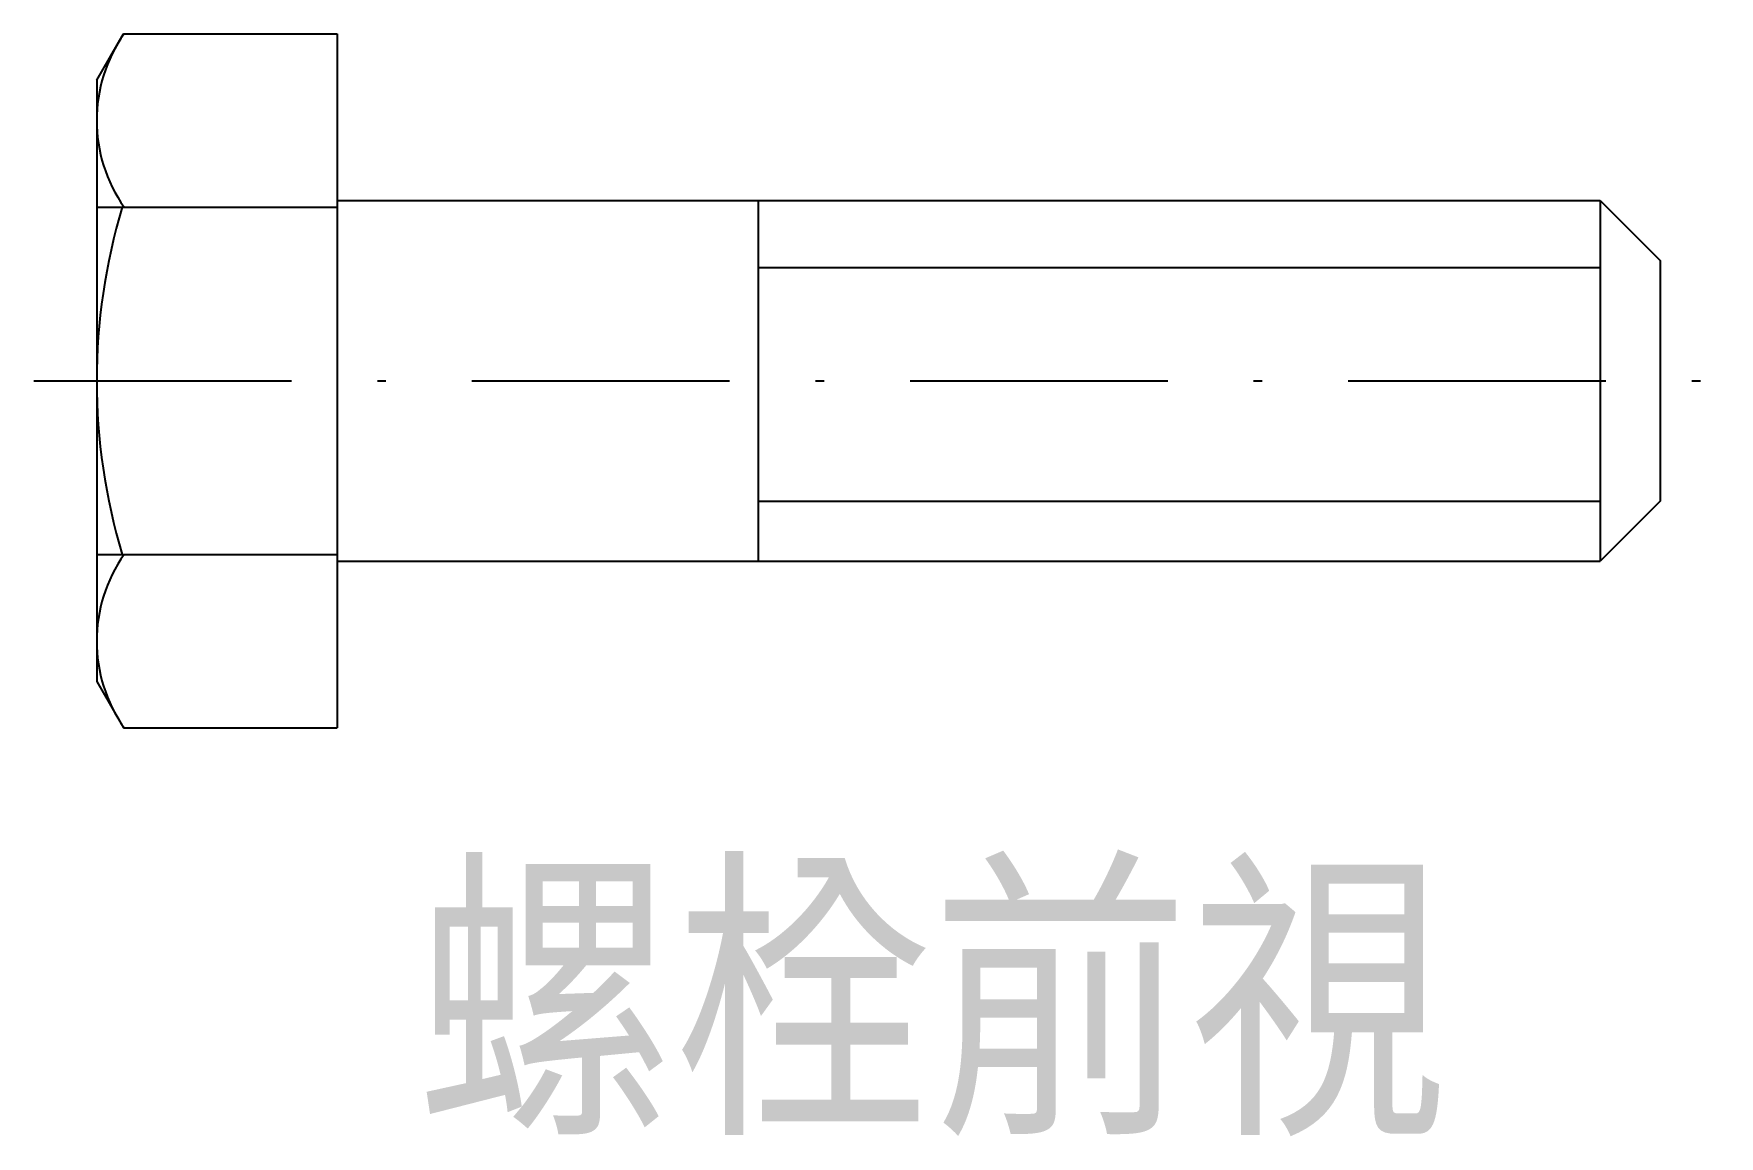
# Model space of a CAD drawing. Header units: millimetres. Extents: x 446.2 to 465.8, y -364 to -351.2.
import ezdxf

# ---------------------------------------------------------------- set-up
doc = ezdxf.new("R2010")
doc.units = ezdxf.units.MM
doc.linetypes.add('CENT3', pattern=[5, 3, -1, 0, -1])
doc.layers.get('0').update_dxf_attribs({"color": 3, "linetype": 'CONTINUOUS'})
for name, color, linetype in [('CENT3', 1, 'CENT3'), ('文字', 6, 'CONTINUOUS'), ('輪廓線', 7, 'CONTINUOUS')]:
    doc.layers.add(name, color=color, linetype=linetype)
doc.styles.add('CNS1', font='txt.shx', dxfattribs={"height": 3, "bigfont": 'chineset.shx'})

msp = doc.modelspace()

# ---------------------------------------------------------------- linework, layer by layer
for p, q in [((454.66, -353.922), (464.46, -353.922)), ((454.66, -356.643), (464.46, -356.643))]:
    msp.add_line(p, q)
at = {"layer": 'CENT3'}
msp.add_line((446.227, -355.243), (465.847, -355.243), dxfattribs=at)
at = {"layer": '輪廓線'}
for p, q in [((446.96, -351.743), (447.272, -351.202)), ((447.272, -351.202), (449.76, -351.202)), ((449.76, -351.202), (449.76, -359.284)), ((446.96, -351.743), (446.96, -358.743)), ((449.76, -353.143), (464.46, -353.143)), ((454.66, -353.143), (454.66, -357.343)), ((464.46, -353.143), (464.46, -357.343)), ((464.46, -353.143), (465.16, -353.843)), ((446.96, -353.222), (449.76, -353.222)), ((465.16, -353.843), (465.16, -356.643)), ((465.16, -356.643), (464.46, -357.343)), ((446.96, -357.264), (449.76, -357.264)), ((449.76, -357.343), (464.46, -357.343)), ((446.96, -358.743), (447.272, -359.284)), ((447.272, -359.284), (449.76, -359.284))]:
    msp.add_line(p, q, dxfattribs=at)
for centre, radius, start, end in [((448.71, -352.212), 1.75, 144.7356, 215.2644), ((453.96, -355.243), 7, 163.2213, 196.7787), ((448.71, -358.274), 1.75, 144.7356, 215.2644)]:
    msp.add_arc(centre, radius, start, end, dxfattribs=at)

# ---------------------------------------------------------------- texts
at = {"layer": '文字', "style": 'CNS1'}
msp.add_text('螺栓前視', height=3, dxfattribs=at).set_placement((450.678, -364.028))

doc.saveas('drawing.dxf')
